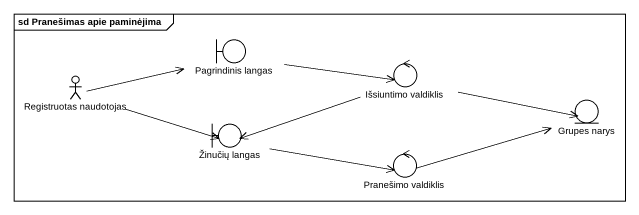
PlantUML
@startuml
mainframe sd Pranešimas apie paminėjima
boundary "Pagrindinis langas" as Pagrindinis_langas
control "Išsiuntimo valdiklis" as Išsiuntimo_valdiklis
actor "Registruotas naudotojas" as Registruotas_naudotojas
entity "Grupes narys" as Grupes_narys
boundary "Žinučių langas" as Žinučių_langas
control "Pranešimo valdiklis" as Pranešimo_valdiklis
Pagrindinis_langas -right-> Išsiuntimo_valdiklis
Išsiuntimo_valdiklis -right-> Grupes_narys
Išsiuntimo_valdiklis -left-> Žinučių_langas
Registruotas_naudotojas -right-> Pagrindinis_langas
Registruotas_naudotojas -right-> Žinučių_langas
Žinučių_langas -right-> Pranešimo_valdiklis
Pranešimo_valdiklis -right-> Grupes_narys
@enduml
